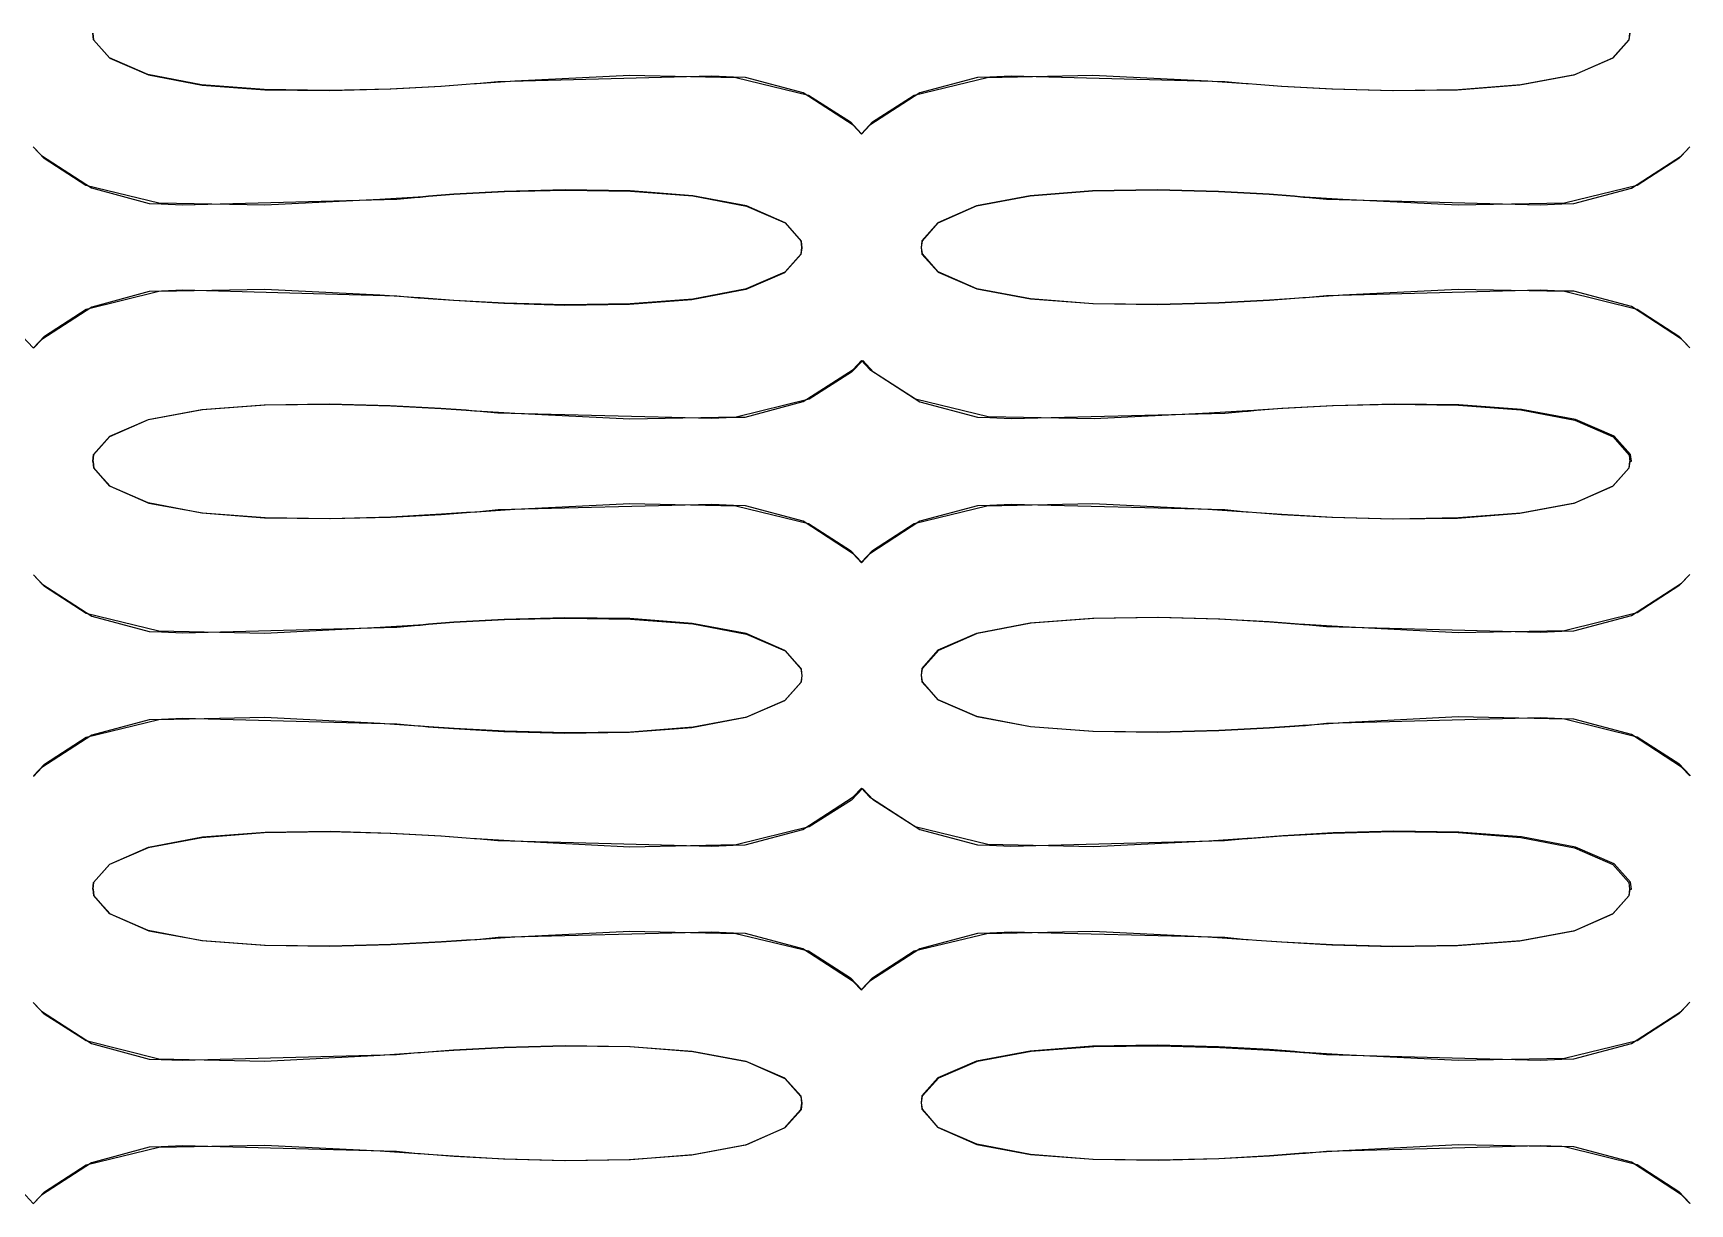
# Model space of a CAD drawing. Extents: x -8.7 to 71.7, y -3.2 to 84.
# Drawn here: x 7.39 to 23.47, y 72.6 to 83.96 of the extents above; entities that cross this region are included whole.
import ezdxf

# ---------------------------------------------------------------- set-up
doc = ezdxf.new("R2010")
doc.units = 0
doc.layers.get('0').update_dxf_attribs({"linetype": 'CONTINUOUS'})

msp = doc.modelspace()

# ---------------------------------------------------------------- linework, layer by layer
at = {"color": 1}
for p, q in [((7.98022, 83.899), (7.97197, 83.9625)), ((7.97197, 83.9625), (7.98022, 83.8976)), ((8.13456, 83.7226), (7.98022, 83.899)), ((7.98022, 83.8976), (8.13731, 83.7198)), ((22.874, 83.8976), (22.7156, 83.7198)), ((22.7211, 83.724), (22.8755, 83.899)), ((22.8837, 83.9625), (22.874, 83.8976)), ((22.8755, 83.899), (22.8837, 83.9625)), ((8.50664, 83.56), (8.13456, 83.7226)), ((8.13731, 83.7198), (8.51214, 83.5572)), ((22.7156, 83.7198), (22.3407, 83.5547)), ((22.3477, 83.5614), (22.7211, 83.724)), ((9.02751, 83.4609), (8.50664, 83.56)), ((8.51214, 83.5572), (9.03443, 83.4581)), ((9.63524, 83.414), (9.02751, 83.4609)), ((9.03443, 83.4581), (9.64212, 83.4125)), ((10.265, 83.4044), (9.63524, 83.414)), ((10.8575, 83.4196), (10.265, 83.4044)), ((10.2719, 83.4044), (10.8617, 83.421)), ((11.3482, 83.4457), (10.8575, 83.4196)), ((10.8617, 83.421), (11.3509, 83.4485)), ((11.5934, 83.4637), (11.3482, 83.4457)), ((11.3509, 83.4485), (11.5948, 83.4665)), ((11.6761, 83.4704), (11.5934, 83.4637)), ((11.5948, 83.4665), (11.6761, 83.4732)), ((11.6761, 83.4732), (11.694, 83.4732)), ((11.694, 83.4704), (11.6761, 83.4704)), ((11.694, 83.4732), (12.0647, 83.4983)), ((11.9007, 83.4912), (11.694, 83.4704)), ((13.9788, 83.5448), (11.9007, 83.4912)), ((12.0647, 83.4983), (13.1809, 83.5533)), ((13.1809, 83.5533), (14.2103, 83.5325)), ((14.1869, 83.5339), (13.9788, 83.5448)), ((14.304, 83.5311), (14.1869, 83.5339)), ((14.2103, 83.5325), (14.9145, 83.3617)), ((14.8635, 83.3822), (14.304, 83.5311)), ((15.9411, 83.3617), (16.6467, 83.5325)), ((16.5558, 83.5311), (15.9963, 83.3822)), ((16.6743, 83.5339), (16.5558, 83.5311)), ((16.6467, 83.5325), (17.6747, 83.5533)), ((16.881, 83.5448), (16.6743, 83.5339)), ((18.9549, 83.4912), (16.881, 83.5448)), ((17.6747, 83.5533), (18.7895, 83.4983)), ((18.7895, 83.4983), (19.1616, 83.4732)), ((19.1616, 83.4704), (18.9549, 83.4912)), ((19.1616, 83.4732), (19.1795, 83.4732)), ((19.1795, 83.4704), (19.1616, 83.4704)), ((19.1795, 83.4732), (19.2609, 83.4665)), ((19.2595, 83.4637), (19.1795, 83.4704)), ((19.5034, 83.4457), (19.2595, 83.4637)), ((19.2609, 83.4665), (19.5075, 83.4485)), ((19.9912, 83.4182), (19.5034, 83.4457)), ((19.5075, 83.4485), (19.9981, 83.4224)), ((20.581, 83.4016), (19.9912, 83.4182)), ((19.9981, 83.4224), (20.5907, 83.4072)), ((20.5907, 83.4072), (21.2204, 83.4168)), ((21.8171, 83.4566), (21.2108, 83.4101)), ((21.2204, 83.4168), (21.8267, 83.4637)), ((22.3407, 83.5547), (21.8171, 83.4566)), ((21.8267, 83.4637), (22.3477, 83.5614)), ((9.64212, 83.4125), (10.2719, 83.4044)), ((15.3486, 83.0682), (14.8635, 83.3822)), ((14.9145, 83.3617), (15.321, 83.1014)), ((15.9963, 83.3822), (15.5112, 83.0682)), ((15.5346, 83.1014), (15.9411, 83.3617)), ((21.2108, 83.4101), (20.581, 83.4016)), ((15.321, 83.1014), (15.4285, 82.9867)), ((15.4285, 82.9867), (15.5346, 83.1014)), ((15.4299, 82.9815), (15.3486, 83.0682)), ((15.5112, 83.0682), (15.4299, 82.9815)), ((7.50066, 82.7458), (7.39454, 82.8587)), ((7.39454, 82.8587), (7.47586, 82.7747)), ((7.47586, 82.7747), (7.95955, 82.4604)), ((22.8989, 82.459), (23.3839, 82.7733)), ((23.4652, 82.8587), (23.3591, 82.7458)), ((23.3839, 82.7733), (23.4652, 82.8587)), ((7.90582, 82.4851), (7.50066, 82.7458)), ((23.3591, 82.7458), (22.9526, 82.4851)), ((8.61138, 82.3129), (7.90582, 82.4851)), ((7.95955, 82.4604), (8.51764, 82.3101)), ((22.9526, 82.4851), (22.2484, 82.3129)), ((22.3394, 82.3101), (22.8989, 82.459)), ((8.51764, 82.3101), (8.63618, 82.3062)), ((9.64075, 82.2925), (8.61138, 82.3129)), ((8.63618, 82.3062), (8.84287, 82.2978)), ((8.84287, 82.2978), (10.9209, 82.3528)), ((10.757, 82.3489), (9.64075, 82.2925)), ((11.129, 82.3722), (10.757, 82.3489)), ((10.9209, 82.3528), (11.129, 82.3722)), ((11.147, 82.3722), (11.129, 82.3722)), ((11.129, 82.3722), (11.147, 82.3722)), ((11.2282, 82.3807), (11.147, 82.3722)), ((11.147, 82.3722), (11.2282, 82.3807)), ((11.4735, 82.3983), (11.2282, 82.3807)), ((11.2282, 82.3807), (11.4749, 82.3983)), ((11.9641, 82.4248), (11.4735, 82.3983)), ((11.4749, 82.3983), (11.9655, 82.4248)), ((12.5553, 82.441), (11.9641, 82.4248)), ((11.9655, 82.4248), (12.5581, 82.4399)), ((13.1864, 82.4315), (12.5553, 82.441)), ((12.5581, 82.4399), (13.1878, 82.4301)), ((13.7928, 82.3831), (13.1864, 82.4315)), ((13.1878, 82.4301), (13.7942, 82.3831)), ((14.3137, 82.2854), (13.7928, 82.3831)), ((13.7942, 82.3831), (14.3151, 82.284)), ((17.0642, 82.3831), (16.5433, 82.2854)), ((16.5461, 82.2854), (17.0656, 82.3845)), ((17.6706, 82.4315), (17.0642, 82.3831)), ((17.0656, 82.3845), (17.6706, 82.4315)), ((17.6706, 82.4315), (18.3003, 82.441)), ((18.3017, 82.441), (17.6706, 82.4315)), ((18.3003, 82.441), (18.8915, 82.4258)), ((18.8929, 82.4248), (18.3017, 82.441)), ((18.8915, 82.4258), (19.3849, 82.3983)), ((19.3835, 82.3983), (18.8929, 82.4248)), ((19.6288, 82.3807), (19.3835, 82.3983)), ((19.3849, 82.3983), (19.6343, 82.3807)), ((19.7115, 82.3722), (19.6288, 82.3807)), ((19.6343, 82.3807), (19.717, 82.3722)), ((19.7294, 82.3722), (19.7115, 82.3722)), ((19.717, 82.3722), (19.7349, 82.3722)), ((20.1001, 82.3489), (19.7294, 82.3722)), ((19.7349, 82.3722), (19.9416, 82.3528)), ((19.9416, 82.3528), (22.0141, 82.2978)), ((21.2176, 82.2925), (20.1001, 82.3489)), ((22.2484, 82.3129), (21.2176, 82.2925)), ((22.0141, 82.2978), (22.2222, 82.3062)), ((22.2222, 82.3062), (22.3394, 82.3101)), ((14.6871, 82.1228), (14.3137, 82.2854)), ((14.3151, 82.284), (14.6885, 82.1214)), ((16.5433, 82.2854), (16.1699, 82.1228)), ((16.174, 82.1228), (16.5461, 82.2854)), ((14.8428, 81.9478), (14.6871, 82.1228)), ((14.6885, 82.1214), (14.8428, 81.945)), ((16.1699, 82.1228), (16.0155, 81.9478)), ((16.0211, 81.9478), (16.174, 82.1228)), ((14.8415, 81.8155), (14.683, 81.6377)), ((14.6871, 81.6448), (14.8428, 81.8197)), ((14.8511, 81.8804), (14.8415, 81.8155)), ((14.8511, 81.8829), (14.8428, 81.9478)), ((14.8428, 81.945), (14.8511, 81.8804)), ((14.8428, 81.8197), (14.8511, 81.8829)), ((16.0155, 81.9478), (16.0073, 81.8829)), ((16.0073, 81.8829), (16.0155, 81.8183)), ((16.0128, 81.8829), (16.0211, 81.9478)), ((16.0211, 81.8197), (16.0128, 81.8829)), ((16.0155, 81.8183), (16.1727, 81.6419)), ((16.174, 81.6448), (16.0211, 81.8197)), ((14.683, 81.6377), (14.3082, 81.4737)), ((14.3137, 81.4836), (14.6871, 81.6448)), ((16.1727, 81.6419), (16.5475, 81.4807)), ((16.5475, 81.4821), (16.174, 81.6448)), ((7.90857, 81.2835), (8.61275, 81.4571)), ((8.52039, 81.4546), (7.9623, 81.3043)), ((8.63893, 81.4571), (8.52039, 81.4546)), ((8.61275, 81.4571), (9.64212, 81.4779)), ((8.84562, 81.467), (8.63893, 81.4571)), ((10.9209, 81.4116), (8.84562, 81.467)), ((9.64212, 81.4779), (10.757, 81.4215)), ((10.757, 81.4215), (11.129, 81.3964)), ((11.129, 81.3911), (10.9209, 81.4116)), ((11.129, 81.3964), (11.147, 81.3964)), ((11.147, 81.3911), (11.129, 81.3911)), ((11.147, 81.3964), (11.2282, 81.3897)), ((11.2269, 81.3841), (11.147, 81.3911)), ((11.4708, 81.3664), (11.2269, 81.3841)), ((11.2282, 81.3897), (11.4749, 81.3717)), ((11.9586, 81.3375), (11.4708, 81.3664)), ((11.4749, 81.3717), (11.9655, 81.3456)), ((12.5484, 81.3209), (11.9586, 81.3375)), ((11.9655, 81.3456), (12.5567, 81.329)), ((13.1782, 81.329), (12.5484, 81.3209)), ((12.5567, 81.329), (13.1864, 81.3386)), ((13.7845, 81.376), (13.1782, 81.329)), ((13.1864, 81.3386), (13.7928, 81.3855)), ((14.3082, 81.4737), (13.7845, 81.376)), ((13.7928, 81.3855), (14.3137, 81.4836)), ((17.0684, 81.3841), (16.5475, 81.4821)), ((16.5475, 81.4807), (17.0698, 81.3841)), ((17.6747, 81.3361), (17.0684, 81.3841)), ((17.0698, 81.3841), (17.6775, 81.3386)), ((18.3045, 81.3262), (17.6747, 81.3361)), ((17.6775, 81.3386), (18.3072, 81.3319)), ((18.897, 81.3428), (18.3045, 81.3262)), ((18.3072, 81.3319), (18.897, 81.3484)), ((18.897, 81.3484), (19.3862, 81.3745)), ((19.3876, 81.3689), (18.897, 81.3428)), ((19.3862, 81.3745), (19.6301, 81.3911)), ((19.6343, 81.3869), (19.3876, 81.3689)), ((19.6301, 81.3911), (19.7115, 81.3964)), ((19.717, 81.394), (19.6343, 81.3869)), ((19.7115, 81.3964), (19.7294, 81.3964)), ((19.7349, 81.394), (19.717, 81.394)), ((19.7294, 81.3964), (20.1001, 81.4215)), ((19.9416, 81.4144), (19.7349, 81.394)), ((22.0141, 81.4698), (19.9416, 81.4144)), ((20.1001, 81.4215), (21.2176, 81.4779)), ((21.2176, 81.4779), (22.2484, 81.4571)), ((22.2222, 81.4599), (22.0141, 81.4698)), ((22.3394, 81.4571), (22.2222, 81.4599)), ((22.2484, 81.4571), (22.9526, 81.2849)), ((22.8989, 81.3082), (22.3394, 81.4571)), ((7.9623, 81.3043), (7.47861, 80.99)), ((7.50203, 81.0218), (7.90857, 81.2835)), ((23.3839, 80.9928), (22.8989, 81.3082)), ((22.9526, 81.2849), (23.3577, 81.0232)), ((7.28708, 81.0232), (7.39454, 80.9089)), ((7.39733, 80.9075), (7.50203, 81.0218)), ((23.3577, 81.0232), (23.4652, 80.9089)), ((7.39454, 80.9089), (7.39179, 80.9075)), ((7.47861, 80.99), (7.39733, 80.9046)), ((23.4652, 80.9075), (23.3839, 80.9928)), ((23.4652, 80.9089), (23.4652, 80.9075)), ((14.8621, 80.3864), (15.3486, 80.6993)), ((15.4409, 80.7847), (15.332, 80.6718)), ((15.3486, 80.6993), (15.4299, 80.7847)), ((15.4299, 80.7847), (15.5112, 80.6993)), ((15.547, 80.6718), (15.4409, 80.7847)), ((15.5112, 80.6993), (15.9963, 80.385)), ((15.332, 80.6718), (14.9214, 80.4101)), ((15.9536, 80.4115), (15.547, 80.6718)), ((10.2664, 80.3617), (9.63524, 80.3533)), ((9.6435, 80.3547), (10.2733, 80.3617)), ((10.8575, 80.3465), (10.2664, 80.3617)), ((10.2733, 80.3617), (10.8631, 80.3451)), ((14.9214, 80.4101), (14.2145, 80.2375)), ((14.3013, 80.2375), (14.8621, 80.3864)), ((16.6577, 80.239), (15.9536, 80.4115)), ((15.9963, 80.385), (16.5558, 80.2351)), ((19.9981, 80.348), (20.5907, 80.3631)), ((20.5962, 80.3631), (20.0063, 80.3465)), ((20.5907, 80.3631), (21.2204, 80.3533)), ((21.2246, 80.3561), (20.5962, 80.3631)), ((8.50801, 80.2086), (8.13456, 80.046)), ((8.13731, 80.0502), (8.51352, 80.2128)), ((9.02892, 80.3067), (8.50801, 80.2086)), ((8.51352, 80.2128), (9.0358, 80.3092)), ((9.63524, 80.3533), (9.02892, 80.3067)), ((9.0358, 80.3092), (9.6435, 80.3547)), ((11.3482, 80.3204), (10.8575, 80.3465)), ((10.8631, 80.3451), (11.3509, 80.3204)), ((11.5934, 80.3025), (11.3482, 80.3204)), ((11.3509, 80.3204), (11.5948, 80.3039)), ((11.6761, 80.2954), (11.5934, 80.3025)), ((11.5948, 80.3039), (11.6761, 80.2982)), ((11.6761, 80.2982), (11.694, 80.2982)), ((11.694, 80.2954), (11.6761, 80.2954)), ((11.694, 80.2982), (11.9007, 80.2792)), ((12.0647, 80.2721), (11.694, 80.2954)), ((11.9007, 80.2792), (13.9761, 80.2252)), ((13.1823, 80.2171), (12.0647, 80.2721)), ((14.2145, 80.2375), (13.1823, 80.2171)), ((13.9761, 80.2252), (14.1841, 80.2351)), ((14.1841, 80.2351), (14.3013, 80.2375)), ((16.5558, 80.2351), (16.6743, 80.2322)), ((17.6871, 80.2185), (16.6577, 80.239)), ((16.6743, 80.2322), (16.881, 80.2224)), ((16.881, 80.2224), (18.9549, 80.2763)), ((18.802, 80.2749), (17.6871, 80.2185)), ((19.174, 80.2982), (18.802, 80.2749)), ((18.9549, 80.2763), (19.1616, 80.2954)), ((19.1616, 80.2954), (19.1795, 80.2954)), ((19.1933, 80.2982), (19.174, 80.2982)), ((19.1795, 80.2954), (19.2609, 80.3025)), ((19.2732, 80.3039), (19.1933, 80.2982)), ((19.2609, 80.3025), (19.5075, 80.3219)), ((19.5171, 80.3204), (19.2732, 80.3039)), ((19.5075, 80.3219), (19.9981, 80.348)), ((20.0063, 80.3465), (19.5171, 80.3204)), ((21.2204, 80.3533), (21.8267, 80.3067)), ((21.8323, 80.3106), (21.2246, 80.3561)), ((21.8267, 80.3067), (22.3477, 80.2072)), ((22.3545, 80.2143), (21.8323, 80.3106)), ((22.3477, 80.2072), (22.7211, 80.0446)), ((22.7294, 80.0516), (22.3545, 80.2143)), ((7.98022, 79.8724), (8.13731, 80.0502)), ((8.13456, 80.046), (7.98022, 79.871)), ((22.7211, 80.0446), (22.8755, 79.8682)), ((22.8878, 79.8752), (22.7294, 80.0516)), ((7.97197, 79.8065), (7.98022, 79.8724)), ((7.98022, 79.871), (7.97197, 79.8065)), ((7.98297, 79.7429), (7.97472, 79.8065)), ((7.97472, 79.8065), (7.98297, 79.7415)), ((8.13731, 79.5666), (7.98297, 79.7429)), ((7.98297, 79.7415), (8.14006, 79.5651)), ((22.874, 79.7415), (22.7156, 79.5637)), ((22.7211, 79.568), (22.8755, 79.7429)), ((22.8837, 79.8065), (22.874, 79.7415)), ((22.8755, 79.8682), (22.8837, 79.8036)), ((22.8755, 79.7429), (22.8837, 79.8065)), ((22.8837, 79.8036), (22.8975, 79.8089)), ((22.8975, 79.8089), (22.8878, 79.8752)), ((8.50939, 79.4039), (8.13731, 79.5666)), ((8.14006, 79.5651), (8.51489, 79.4025)), ((22.7156, 79.5637), (22.3407, 79.3997)), ((22.3477, 79.4053), (22.7211, 79.568)), ((9.0303, 79.3048), (8.50939, 79.4039)), ((8.51489, 79.4025), (9.03718, 79.3062)), ((12.0647, 79.3418), (13.1809, 79.3972)), ((13.1809, 79.3972), (14.2103, 79.3764)), ((16.6453, 79.3764), (17.6747, 79.3972)), ((17.6747, 79.3972), (18.7895, 79.3418)), ((22.3407, 79.3997), (21.8171, 79.3006)), ((21.8267, 79.3076), (22.3477, 79.4053)), ((9.63799, 79.2565), (9.0303, 79.3048)), ((9.03718, 79.3062), (9.64487, 79.2607)), ((10.2678, 79.2484), (9.63799, 79.2565)), ((9.64487, 79.2607), (10.2747, 79.2536)), ((10.8603, 79.2635), (10.2678, 79.2484)), ((10.2747, 79.2536), (10.8645, 79.2702)), ((11.3509, 79.2896), (10.8603, 79.2635)), ((10.8645, 79.2702), (11.3537, 79.2963)), ((11.5962, 79.3076), (11.3509, 79.2896)), ((11.3537, 79.2963), (11.5976, 79.3129)), ((11.6789, 79.3143), (11.5962, 79.3076)), ((11.5976, 79.3129), (11.6789, 79.3171)), ((11.6789, 79.3171), (11.694, 79.3171)), ((11.6968, 79.3143), (11.6789, 79.3143)), ((11.694, 79.3171), (12.0647, 79.3418)), ((11.9035, 79.3351), (11.6968, 79.3143)), ((13.9788, 79.3873), (11.9035, 79.3351)), ((14.1869, 79.3778), (13.9788, 79.3873)), ((14.304, 79.375), (14.1869, 79.3778)), ((14.2103, 79.3764), (14.9145, 79.2043)), ((14.8635, 79.2261), (14.304, 79.375)), ((15.9411, 79.2043), (16.6453, 79.3764)), ((16.5558, 79.375), (15.9963, 79.2261)), ((16.6743, 79.3778), (16.5558, 79.375)), ((16.881, 79.3873), (16.6743, 79.3778)), ((18.9549, 79.3351), (16.881, 79.3873)), ((18.7895, 79.3418), (19.1616, 79.3171)), ((19.1616, 79.3143), (18.9549, 79.3351)), ((19.1616, 79.3171), (19.1795, 79.3171)), ((19.1795, 79.3143), (19.1616, 79.3143)), ((19.1795, 79.3171), (19.2609, 79.3101)), ((19.2595, 79.3076), (19.1795, 79.3143)), ((19.5034, 79.2896), (19.2595, 79.3076)), ((19.2609, 79.3101), (19.5075, 79.2939)), ((19.9912, 79.2621), (19.5034, 79.2896)), ((19.5075, 79.2939), (19.9981, 79.266)), ((20.581, 79.2455), (19.9912, 79.2621)), ((19.9981, 79.266), (20.5907, 79.2508)), ((21.2108, 79.2536), (20.581, 79.2455)), ((20.5907, 79.2508), (21.2204, 79.2607)), ((21.8171, 79.3006), (21.2108, 79.2536)), ((21.2204, 79.2607), (21.8267, 79.3076)), ((15.3486, 78.9107), (14.8635, 79.2261)), ((14.9145, 79.2043), (15.321, 78.9436)), ((15.9963, 79.2261), (15.5112, 78.9107)), ((15.5346, 78.9436), (15.9411, 79.2043)), ((15.321, 78.9436), (15.4285, 78.8293)), ((15.4285, 78.8293), (15.5346, 78.9436)), ((15.4299, 78.824), (15.3486, 78.9107)), ((15.5112, 78.9107), (15.4299, 78.824)), ((7.50341, 78.5922), (7.39733, 78.7054)), ((7.39733, 78.7054), (7.47861, 78.6197)), ((7.47861, 78.6197), (7.9623, 78.3057)), ((22.8989, 78.311), (23.3839, 78.6253)), ((23.3591, 78.5978), (22.9526, 78.3375)), ((23.4652, 78.7107), (23.3591, 78.5978)), ((23.3839, 78.6253), (23.4652, 78.7107)), ((7.90857, 78.3318), (7.50341, 78.5922)), ((8.61413, 78.1583), (7.90857, 78.3318)), ((7.9623, 78.3057), (8.52039, 78.1569)), ((11.9614, 78.2726), (11.4735, 78.2451)), ((11.4749, 78.2451), (11.9655, 78.2712)), ((12.5512, 78.2891), (11.9614, 78.2726)), ((11.9655, 78.2712), (12.5581, 78.2863)), ((13.1809, 78.2807), (12.5512, 78.2891)), ((12.5581, 78.2863), (13.1878, 78.2768)), ((13.7873, 78.2341), (13.1809, 78.2807)), ((13.1878, 78.2768), (13.7942, 78.2299)), ((17.6706, 78.2821), (17.0642, 78.2355)), ((17.0767, 78.2394), (17.6844, 78.2863)), ((18.3017, 78.292), (17.6706, 78.2821)), ((17.6844, 78.2863), (18.3141, 78.2948)), ((18.8929, 78.2768), (18.3017, 78.292)), ((18.3141, 78.2948), (18.9039, 78.2782)), ((19.3835, 78.2507), (18.8929, 78.2768)), ((18.9039, 78.2782), (19.3918, 78.2507)), ((22.9526, 78.3375), (22.2484, 78.1636)), ((22.3394, 78.1611), (22.8989, 78.311)), ((8.52039, 78.1569), (8.63893, 78.1526)), ((9.64212, 78.1375), (8.61413, 78.1583)), ((8.63893, 78.1526), (8.84562, 78.1431)), ((8.84562, 78.1431), (10.9209, 78.1981)), ((10.7583, 78.1953), (9.64212, 78.1375)), ((11.1304, 78.219), (10.7583, 78.1953)), ((10.9209, 78.1981), (11.129, 78.219)), ((11.129, 78.219), (11.147, 78.219)), ((11.1497, 78.219), (11.1304, 78.219)), ((11.147, 78.219), (11.2282, 78.2257)), ((11.2296, 78.2257), (11.1497, 78.219)), ((11.2282, 78.2257), (11.4749, 78.2451)), ((11.4735, 78.2451), (11.2296, 78.2257)), ((14.3109, 78.136), (13.7873, 78.2341)), ((13.7942, 78.2299), (14.3151, 78.1308)), ((14.6858, 77.972), (14.3109, 78.136)), ((14.3151, 78.1308), (14.6885, 77.9681)), ((16.5433, 78.1375), (16.1699, 77.9748)), ((16.1782, 77.9762), (16.5544, 78.1403)), ((17.0642, 78.2355), (16.5433, 78.1375)), ((16.5544, 78.1403), (17.0767, 78.2394)), ((19.6288, 78.2313), (19.3835, 78.2507)), ((19.3918, 78.2507), (19.6357, 78.2313)), ((19.7115, 78.2242), (19.6288, 78.2313)), ((19.6357, 78.2313), (19.717, 78.2242)), ((19.7294, 78.2242), (19.7115, 78.2242)), ((19.717, 78.2242), (19.7349, 78.2242)), ((20.1001, 78.201), (19.7294, 78.2242)), ((19.7349, 78.2242), (19.9416, 78.2038)), ((19.9416, 78.2038), (22.0141, 78.1484)), ((21.2176, 78.1431), (20.1001, 78.201)), ((22.2484, 78.1636), (21.2176, 78.1431)), ((22.0141, 78.1484), (22.2222, 78.1583)), ((22.2222, 78.1583), (22.3394, 78.1611)), ((14.8442, 77.7956), (14.6858, 77.972)), ((14.6885, 77.9681), (14.8428, 77.7917)), ((16.1699, 77.9748), (16.0155, 77.7984)), ((16.0211, 77.7984), (16.1782, 77.9762)), ((14.8428, 77.7917), (14.8511, 77.7268)), ((14.8539, 77.7296), (14.8442, 77.7956)), ((16.0155, 77.7984), (16.0073, 77.7339)), ((16.0128, 77.7325), (16.0211, 77.7984)), ((14.8415, 77.6623), (14.683, 77.4845)), ((14.6899, 77.4912), (14.8456, 77.6661)), ((14.8511, 77.7268), (14.8415, 77.6623)), ((14.8456, 77.6661), (14.8539, 77.7296)), ((16.0073, 77.7339), (16.0155, 77.669)), ((16.0211, 77.669), (16.0128, 77.7325)), ((16.0155, 77.669), (16.1727, 77.4926)), ((16.174, 77.4926), (16.0211, 77.669)), ((14.683, 77.4845), (14.3082, 77.3204)), ((14.3164, 77.3285), (14.6899, 77.4912)), ((16.1727, 77.4926), (16.5475, 77.3314)), ((16.5475, 77.3299), (16.174, 77.4926)), ((8.61413, 77.3024), (9.64212, 77.3247)), ((8.84562, 77.312), (8.63893, 77.3024)), ((10.9209, 77.2569), (8.84562, 77.312)), ((9.64212, 77.3247), (10.7583, 77.2664)), ((14.3082, 77.3204), (13.7845, 77.2223)), ((13.7956, 77.2322), (14.3164, 77.3285)), ((16.5475, 77.3314), (17.0698, 77.2351)), ((17.0684, 77.2322), (16.5475, 77.3299)), ((22.0141, 77.3176), (19.9416, 77.2626)), ((20.1001, 77.2721), (21.2176, 77.3299)), ((21.2176, 77.3299), (22.2484, 77.3081)), ((22.2222, 77.3081), (22.0141, 77.3176)), ((22.3394, 77.3053), (22.2222, 77.3081)), ((22.2484, 77.3081), (22.9526, 77.1356)), ((7.9623, 77.1507), (7.47861, 76.8354)), ((7.90857, 77.1303), (8.61413, 77.3024)), ((8.52039, 77.2996), (7.9623, 77.1507)), ((8.63893, 77.3024), (8.52039, 77.2996)), ((10.7583, 77.2664), (11.1304, 77.2418)), ((11.129, 77.2365), (10.9209, 77.2569)), ((11.147, 77.2365), (11.129, 77.2365)), ((11.1304, 77.2418), (11.1497, 77.2418)), ((11.2269, 77.2294), (11.147, 77.2365)), ((11.1497, 77.2418), (11.231, 77.2351)), ((11.4708, 77.2114), (11.2269, 77.2294)), ((11.231, 77.2351), (11.4777, 77.2171)), ((11.9586, 77.1839), (11.4708, 77.2114)), ((11.4777, 77.2171), (11.9683, 77.191)), ((12.5484, 77.1673), (11.9586, 77.1839)), ((11.9683, 77.191), (12.5595, 77.1758)), ((13.1782, 77.1758), (12.5484, 77.1673)), ((12.5595, 77.1758), (13.1892, 77.1839)), ((13.7845, 77.2223), (13.1782, 77.1758)), ((13.1892, 77.1839), (13.7956, 77.2322)), ((17.6747, 77.1853), (17.0684, 77.2322)), ((17.0698, 77.2351), (17.6775, 77.1895)), ((18.3045, 77.1758), (17.6747, 77.1853)), ((17.6775, 77.1895), (18.3072, 77.1825)), ((18.897, 77.191), (18.3045, 77.1758)), ((18.3072, 77.1825), (18.897, 77.1991)), ((18.897, 77.1991), (19.3862, 77.2252)), ((19.3876, 77.2171), (18.897, 77.191)), ((19.3862, 77.2252), (19.6301, 77.2418)), ((19.6343, 77.2351), (19.3876, 77.2171)), ((19.6301, 77.2418), (19.7115, 77.2474)), ((19.717, 77.2418), (19.6343, 77.2351)), ((19.7115, 77.2474), (19.7294, 77.2474)), ((19.7349, 77.2418), (19.717, 77.2418)), ((19.7294, 77.2474), (20.1001, 77.2721)), ((19.9416, 77.2626), (19.7349, 77.2418)), ((22.8989, 77.1564), (22.3394, 77.3053)), ((23.3839, 76.8406), (22.8989, 77.1564)), ((7.50341, 76.8696), (7.90857, 77.1303)), ((22.9526, 77.1356), (23.3577, 76.8752)), ((7.39733, 76.7553), (7.50341, 76.8696)), ((7.47861, 76.8354), (7.39733, 76.75)), ((23.3577, 76.8752), (23.4652, 76.7609)), ((23.4652, 76.7553), (23.3839, 76.8406)), ((23.4652, 76.7609), (23.4652, 76.7553)), ((14.8608, 76.236), (15.3472, 76.5514)), ((15.3307, 76.521), (14.92, 76.2593)), ((15.4382, 76.6339), (15.3307, 76.521)), ((15.3472, 76.5514), (15.4285, 76.6367)), ((15.4285, 76.6367), (15.5084, 76.5514)), ((15.5443, 76.521), (15.4382, 76.6339)), ((15.5084, 76.5514), (15.9935, 76.236)), ((15.9494, 76.2607), (15.5443, 76.521)), ((9.63524, 76.2014), (9.02892, 76.1545)), ((9.03718, 76.163), (9.6435, 76.2081)), ((10.2664, 76.2109), (9.63524, 76.2014)), ((9.6435, 76.2081), (10.2733, 76.218)), ((10.8575, 76.1958), (10.2664, 76.2109)), ((10.2733, 76.218), (10.8631, 76.2)), ((11.3482, 76.1697), (10.8575, 76.1958)), ((10.8631, 76.2), (11.3509, 76.1725)), ((14.92, 76.2593), (14.2131, 76.0857)), ((14.3013, 76.0857), (14.8608, 76.236)), ((16.655, 76.0885), (15.9494, 76.2607)), ((15.9935, 76.236), (16.553, 76.0857)), ((19.5048, 76.1725), (19.9953, 76.1986)), ((20.005, 76.2014), (19.5171, 76.1725)), ((19.9953, 76.1986), (20.5879, 76.2138)), ((20.5948, 76.218), (20.005, 76.2014)), ((20.5879, 76.2138), (21.2176, 76.2042)), ((21.2246, 76.2095), (20.5948, 76.218)), ((21.2176, 76.2042), (21.824, 76.1573)), ((21.8309, 76.163), (21.2246, 76.2095)), ((8.50801, 76.0568), (8.13456, 75.8956)), ((8.13869, 75.8984), (8.51352, 76.0635)), ((9.02892, 76.1545), (8.50801, 76.0568)), ((8.51352, 76.0635), (9.03718, 76.163)), ((11.5934, 76.1517), (11.3482, 76.1697)), ((11.3509, 76.1725), (11.5948, 76.1545)), ((11.6761, 76.145), (11.5934, 76.1517)), ((11.5948, 76.1545), (11.6761, 76.1464)), ((11.6761, 76.1464), (11.694, 76.1464)), ((11.694, 76.145), (11.6761, 76.145)), ((11.694, 76.1464), (11.9007, 76.127)), ((12.0647, 76.1213), (11.694, 76.145)), ((11.9007, 76.127), (13.9761, 76.0734)), ((13.1823, 76.0649), (12.0647, 76.1213)), ((14.2131, 76.0857), (13.1823, 76.0649)), ((13.9761, 76.0734), (14.1841, 76.0829)), ((14.1841, 76.0829), (14.3013, 76.0857)), ((16.553, 76.0857), (16.6715, 76.0829)), ((17.683, 76.0677), (16.655, 76.0885)), ((16.6715, 76.0829), (16.8782, 76.0734)), ((16.8782, 76.0734), (18.9522, 76.127)), ((18.7992, 76.1227), (17.683, 76.0677)), ((19.1713, 76.1464), (18.7992, 76.1227)), ((18.9522, 76.127), (19.1589, 76.1464)), ((19.1589, 76.1464), (19.1768, 76.1464)), ((19.1933, 76.1464), (19.1713, 76.1464)), ((19.1768, 76.1464), (19.2581, 76.1545)), ((19.2732, 76.1545), (19.1933, 76.1464)), ((19.2581, 76.1545), (19.5048, 76.1725)), ((19.5171, 76.1725), (19.2732, 76.1545)), ((21.824, 76.1573), (22.3449, 76.0582)), ((22.3545, 76.0649), (21.8309, 76.163)), ((22.3449, 76.0582), (22.7183, 75.8956)), ((22.7294, 75.9008), (22.3545, 76.0649)), ((7.98022, 75.7206), (8.13869, 75.8984)), ((8.13456, 75.8956), (7.98022, 75.7192)), ((22.7183, 75.8956), (22.8727, 75.7192)), ((22.8878, 75.723), (22.7294, 75.9008)), ((7.97197, 75.6543), (7.98022, 75.7206)), ((7.98022, 75.7192), (7.97197, 75.6543)), ((22.8727, 75.7192), (22.881, 75.6543)), ((22.8975, 75.6571), (22.8878, 75.723)), ((7.98297, 75.5936), (7.97472, 75.6571)), ((7.97472, 75.6571), (7.98297, 75.5922)), ((8.13731, 75.4172), (7.98297, 75.5936)), ((7.98297, 75.5922), (8.14006, 75.4158)), ((22.874, 75.5922), (22.7156, 75.4144)), ((22.7211, 75.4186), (22.8755, 75.5936)), ((22.8837, 75.6571), (22.874, 75.5922)), ((22.8755, 75.5936), (22.8837, 75.6571)), ((22.881, 75.6543), (22.8975, 75.6571)), ((8.50939, 75.2546), (8.13731, 75.4172)), ((8.14006, 75.4158), (8.51489, 75.2531)), ((22.7156, 75.4144), (22.3407, 75.2493)), ((22.3477, 75.256), (22.7211, 75.4186)), ((9.0303, 75.1554), (8.50939, 75.2546)), ((8.51489, 75.2531), (9.03718, 75.1568)), ((13.9788, 75.2394), (11.9035, 75.1858)), ((12.0647, 75.1928), (13.1809, 75.2479)), ((13.1809, 75.2479), (14.2103, 75.227)), ((14.1869, 75.2285), (13.9788, 75.2394)), ((14.304, 75.2256), (14.1869, 75.2285)), ((14.2103, 75.227), (14.9145, 75.0563)), ((14.8608, 75.0768), (14.304, 75.2256)), ((15.9411, 75.0563), (16.6453, 75.227)), ((16.5558, 75.2256), (15.9963, 75.0782)), ((16.6743, 75.2285), (16.5558, 75.2256)), ((16.6453, 75.227), (17.6747, 75.2479)), ((16.881, 75.2394), (16.6743, 75.2285)), ((18.9549, 75.1858), (16.881, 75.2394)), ((17.6747, 75.2479), (18.7895, 75.1928)), ((22.3407, 75.2493), (21.8171, 75.1512)), ((21.8267, 75.1582), (22.3477, 75.256)), ((9.63799, 75.1085), (9.0303, 75.1554)), ((9.03718, 75.1568), (9.64487, 75.1113)), ((10.2678, 75.099), (9.63799, 75.1085)), ((9.64487, 75.1113), (10.2747, 75.1046)), ((10.8603, 75.1141), (10.2678, 75.099)), ((10.2747, 75.1046), (10.8645, 75.1209)), ((11.3509, 75.1403), (10.8603, 75.1141)), ((10.8645, 75.1209), (11.3537, 75.1473)), ((11.5962, 75.1582), (11.3509, 75.1403)), ((11.3537, 75.1473), (11.5976, 75.1639)), ((11.6789, 75.1649), (11.5962, 75.1582)), ((11.5976, 75.1639), (11.6789, 75.1678)), ((11.6789, 75.1678), (11.694, 75.1678)), ((11.6968, 75.1649), (11.6789, 75.1649)), ((11.694, 75.1678), (12.0647, 75.1928)), ((11.9035, 75.1858), (11.6968, 75.1649)), ((15.3472, 74.7614), (14.8608, 75.0768)), ((15.9963, 75.0782), (15.5112, 74.7642)), ((18.7895, 75.1928), (19.1616, 75.1678)), ((19.1616, 75.1649), (18.9549, 75.1858)), ((19.1616, 75.1678), (19.1795, 75.1678)), ((19.1795, 75.1649), (19.1616, 75.1649)), ((19.1795, 75.1678), (19.2609, 75.1625)), ((19.2595, 75.1582), (19.1795, 75.1649)), ((19.5034, 75.1403), (19.2595, 75.1582)), ((19.2609, 75.1625), (19.5075, 75.1445)), ((19.9912, 75.1127), (19.5034, 75.1403)), ((19.5075, 75.1445), (19.9981, 75.1184)), ((20.581, 75.0962), (19.9912, 75.1127)), ((19.9981, 75.1184), (20.5907, 75.1032)), ((21.2108, 75.1046), (20.581, 75.0962)), ((20.5907, 75.1032), (21.2204, 75.1113)), ((21.8171, 75.1512), (21.2108, 75.1046)), ((21.2204, 75.1113), (21.8267, 75.1582)), ((14.9145, 75.0563), (15.321, 74.7959)), ((15.5346, 74.7959), (15.9411, 75.0563)), ((15.321, 74.7959), (15.4285, 74.6813)), ((15.4285, 74.676), (15.3472, 74.7614)), ((15.4285, 74.6813), (15.5346, 74.7959)), ((15.5112, 74.7642), (15.4299, 74.6788)), ((15.4299, 74.6788), (15.4285, 74.676)), ((7.50066, 74.4442), (7.39454, 74.5575)), ((7.39454, 74.5575), (7.47586, 74.4721)), ((7.47586, 74.4721), (7.95955, 74.1578)), ((7.9072, 74.1839), (7.50066, 74.4442)), ((22.8989, 74.1592), (23.3839, 74.4732)), ((23.3591, 74.4456), (22.9526, 74.1853)), ((23.4652, 74.5589), (23.3591, 74.4456)), ((23.3839, 74.4732), (23.4652, 74.5589)), ((8.61275, 74.0075), (7.9072, 74.1839)), ((7.95955, 74.1578), (8.51764, 74.0075)), ((11.2255, 74.0777), (11.4722, 74.0957)), ((11.4722, 74.0957), (11.9628, 74.1218)), ((11.9614, 74.1165), (11.4735, 74.0904)), ((12.5512, 74.1331), (11.9614, 74.1165)), ((11.9628, 74.1218), (12.5553, 74.1384)), ((13.1809, 74.126), (12.5512, 74.1331)), ((12.5553, 74.1384), (13.1851, 74.1288)), ((13.7873, 74.0805), (13.1809, 74.126)), ((13.1851, 74.1288), (13.7914, 74.0805)), ((17.6706, 74.1317), (17.0642, 74.0847)), ((17.0767, 74.0847), (17.6844, 74.1303)), ((18.3017, 74.1412), (17.6706, 74.1317)), ((17.6844, 74.1303), (18.3141, 74.137)), ((18.8929, 74.1246), (18.3017, 74.1412)), ((18.3141, 74.137), (18.9039, 74.1204)), ((19.3835, 74.0985), (18.8929, 74.1246)), ((18.9039, 74.1204), (19.3918, 74.0943)), ((19.6288, 74.0805), (19.3835, 74.0985)), ((19.3918, 74.0943), (19.6357, 74.0777)), ((22.9526, 74.1853), (22.2484, 74.0131)), ((22.3394, 74.0103), (22.8989, 74.1592)), ((8.51764, 74.0075), (8.63618, 74.0033)), ((9.64212, 73.9842), (8.61275, 74.0075)), ((8.63618, 74.0033), (8.84287, 73.9951)), ((8.84287, 73.9951), (10.9182, 74.0502)), ((10.7583, 74.0421), (9.64212, 73.9842)), ((11.1304, 74.0668), (10.7583, 74.0421)), ((10.9182, 74.0502), (11.1263, 74.0696)), ((11.1263, 74.0696), (11.1442, 74.0696)), ((11.1497, 74.0668), (11.1304, 74.0668)), ((11.1442, 74.0696), (11.2255, 74.0777)), ((11.2296, 74.0738), (11.1497, 74.0668)), ((11.4735, 74.0904), (11.2296, 74.0738)), ((14.3109, 73.9842), (13.7873, 74.0805)), ((13.7914, 74.0805), (14.3123, 73.9828)), ((14.6858, 73.823), (14.3109, 73.9842)), ((14.3123, 73.9828), (14.6858, 73.8202)), ((16.5433, 73.987), (16.1699, 73.8258)), ((16.1782, 73.8258), (16.5544, 73.9881)), ((17.0642, 74.0847), (16.5433, 73.987)), ((16.5544, 73.9881), (17.0767, 74.0847)), ((19.7115, 74.0724), (19.6288, 74.0805)), ((19.6357, 74.0777), (19.717, 74.0724)), ((19.7294, 74.0724), (19.7115, 74.0724)), ((19.717, 74.0724), (19.7349, 74.0724)), ((20.1001, 74.0488), (19.7294, 74.0724)), ((19.7349, 74.0724), (19.9416, 74.053)), ((19.9416, 74.053), (22.0141, 73.998)), ((21.2176, 73.9923), (20.1001, 74.0488)), ((22.2484, 74.0131), (21.2176, 73.9923)), ((22.0141, 73.998), (22.2222, 74.0061)), ((22.2222, 74.0061), (22.3394, 74.0103)), ((14.8442, 73.6466), (14.6858, 73.823)), ((14.6858, 73.8202), (14.8401, 73.6452)), ((16.1699, 73.8258), (16.0155, 73.6505)), ((16.0211, 73.6494), (16.1782, 73.8258)), ((14.8401, 73.6452), (14.8483, 73.5803)), ((14.8539, 73.5803), (14.8442, 73.6466)), ((16.0155, 73.6505), (16.0073, 73.5859)), ((16.0128, 73.5831), (16.0211, 73.6494)), ((14.8387, 73.5157), (14.6802, 73.3379)), ((14.6899, 73.3418), (14.8456, 73.5171)), ((14.8483, 73.5803), (14.8387, 73.5157)), ((14.8456, 73.5171), (14.8539, 73.5803)), ((16.0073, 73.5859), (16.0155, 73.521)), ((16.0211, 73.5196), (16.0128, 73.5831)), ((16.0155, 73.521), (16.1727, 73.3432)), ((16.174, 73.3432), (16.0211, 73.5196)), ((14.6802, 73.3379), (14.3054, 73.1725)), ((14.3164, 73.1795), (14.6899, 73.3418)), ((16.1727, 73.3432), (16.5475, 73.1795)), ((16.5475, 73.1806), (16.174, 73.3432)), ((7.90857, 72.9795), (8.61413, 73.1516)), ((8.51764, 73.1516), (7.95955, 73.0017)), ((8.63618, 73.1545), (8.51764, 73.1516)), ((8.61413, 73.1516), (9.64212, 73.1725)), ((8.84287, 73.1643), (8.63618, 73.1545)), ((10.9182, 73.109), (8.84287, 73.1643)), ((9.64212, 73.1725), (10.7583, 73.116)), ((14.3054, 73.1725), (13.7818, 73.0747)), ((13.7956, 73.0814), (14.3164, 73.1795)), ((17.0684, 73.0814), (16.5475, 73.1806)), ((16.5475, 73.1795), (17.0698, 73.0814)), ((22.0141, 73.1668), (19.9416, 73.1118)), ((20.1001, 73.1213), (21.2176, 73.1781)), ((21.2176, 73.1781), (22.2484, 73.1573)), ((22.2222, 73.1573), (22.0141, 73.1668)), ((22.3394, 73.1545), (22.2222, 73.1573)), ((22.2484, 73.1573), (22.9526, 72.9851)), ((22.8989, 73.0056), (22.3394, 73.1545)), ((7.95955, 73.0017), (7.47586, 72.6874)), ((7.50341, 72.7191), (7.90857, 72.9795)), ((10.7583, 73.116), (11.1304, 73.0913)), ((11.1263, 73.0885), (10.9182, 73.109)), ((11.1442, 73.0885), (11.1263, 73.0885)), ((11.1304, 73.0913), (11.1497, 73.0913)), ((11.2241, 73.0814), (11.1442, 73.0885)), ((11.1497, 73.0913), (11.231, 73.0843)), ((11.468, 73.0635), (11.2241, 73.0814)), ((11.231, 73.0843), (11.4777, 73.0663)), ((11.9558, 73.0359), (11.468, 73.0635)), ((11.4777, 73.0663), (11.9683, 73.0402)), ((12.5457, 73.0194), (11.9558, 73.0359)), ((11.9683, 73.0402), (12.5595, 73.0236)), ((13.1754, 73.0278), (12.5457, 73.0194)), ((12.5595, 73.0236), (13.1892, 73.0331)), ((13.7818, 73.0747), (13.1754, 73.0278)), ((13.1892, 73.0331), (13.7956, 73.0814)), ((17.6747, 73.0331), (17.0684, 73.0814)), ((17.0698, 73.0814), (17.6775, 73.0345)), ((18.3045, 73.025), (17.6747, 73.0331)), ((17.6775, 73.0345), (18.3072, 73.0264)), ((18.897, 73.0402), (18.3045, 73.025)), ((18.3072, 73.0264), (18.897, 73.043)), ((18.897, 73.043), (19.3862, 73.0719)), ((19.3876, 73.0663), (18.897, 73.0402)), ((19.3862, 73.0719), (19.6301, 73.0899)), ((19.6343, 73.0843), (19.3876, 73.0663)), ((19.6301, 73.0899), (19.7115, 73.0966)), ((19.717, 73.0913), (19.6343, 73.0843)), ((19.7115, 73.0966), (19.7294, 73.0966)), ((19.7349, 73.0913), (19.717, 73.0913)), ((19.7294, 73.0966), (20.1001, 73.1213)), ((19.9416, 73.1118), (19.7349, 73.0913)), ((23.3839, 72.6902), (22.8989, 73.0056)), ((22.9526, 72.9851), (23.3577, 72.7234)), ((7.28708, 72.7206), (7.39454, 72.6063)), ((7.47586, 72.6874), (7.39454, 72.602)), ((7.39733, 72.6048), (7.50341, 72.7191)), ((23.3577, 72.7234), (23.4652, 72.6087)), ((23.4652, 72.6048), (23.3839, 72.6902)), ((7.39454, 72.6063), (7.39179, 72.6048)), ((23.4652, 72.6087), (23.4652, 72.6048))]:
    msp.add_line(p, q, dxfattribs=at)

doc.saveas('drawing.dxf')
